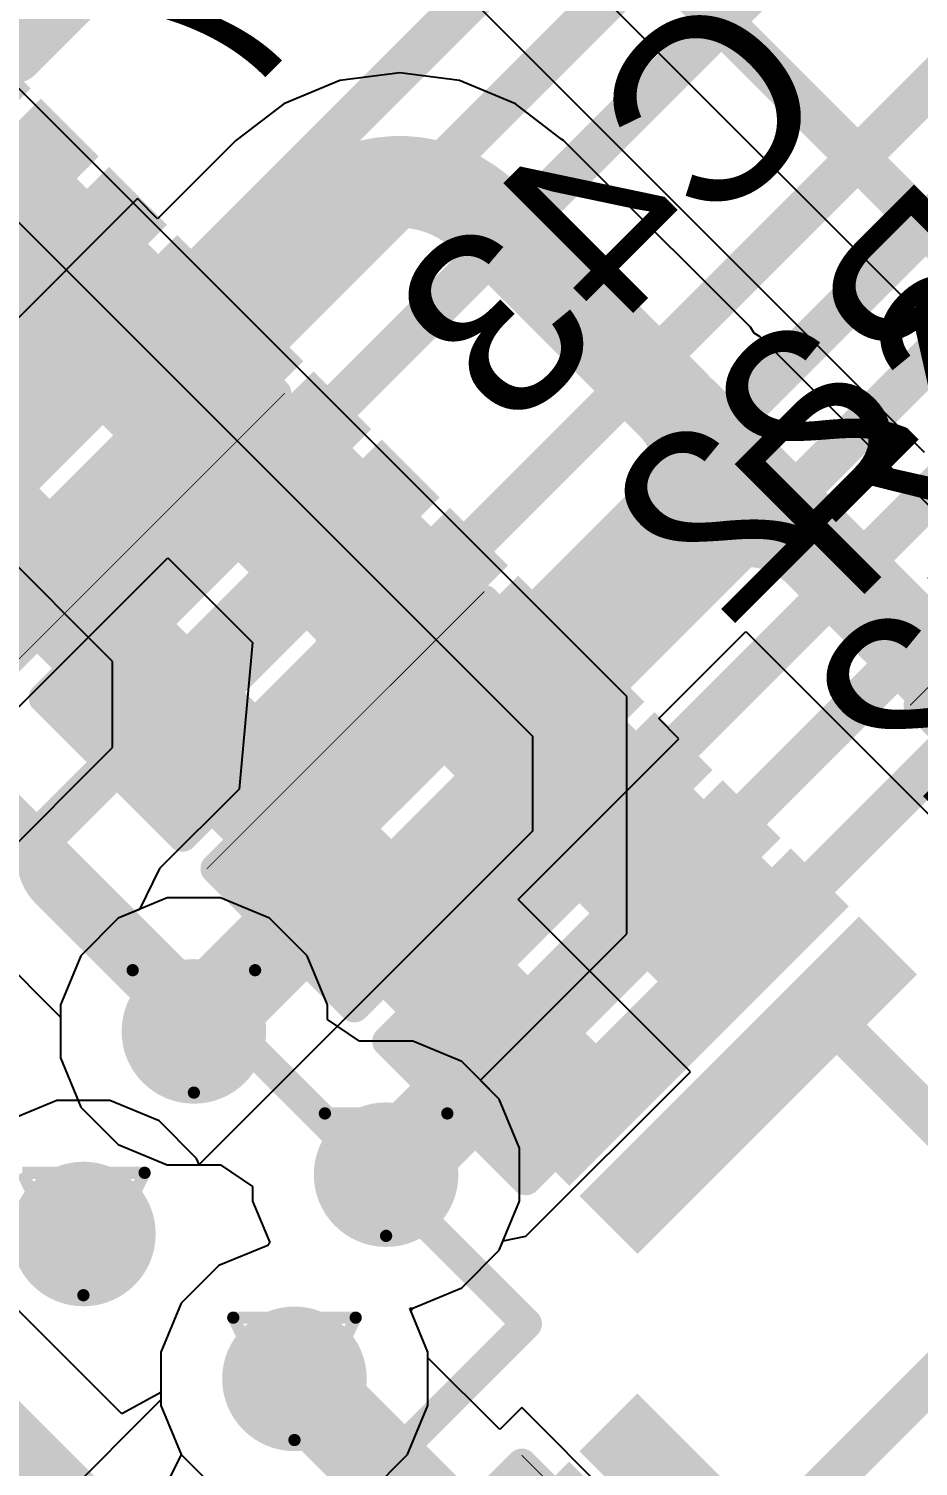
# Model space of a CAD drawing. Header units: inches. Extents: x 0 to 211, y 0 to 201.
# Drawn here: x 2.4328 to 2.5781, y 2.3402 to 2.5751 of the extents above; entities that cross this region are included whole.
import ezdxf

# ---------------------------------------------------------------- set-up
doc = ezdxf.new("R2010")
doc.units = ezdxf.units.IN
doc.header["$MEASUREMENT"] = 0
for name, color, linetype in [('Bottom Layer', 5, 'Continuous'), ('Bottom Overlay', 54, 'Continuous'), ('Bottom Paste', 16, 'Continuous'), ('Bottom Solder', 6, 'Continuous'), ('Drill Drawing', 1, 'Continuous'), ('Layer 1', 16, 'Continuous'), ('Layer 2', 76, 'Continuous'), ('Top Layer', 1, 'Continuous'), ('Top Overlay', 2, 'Continuous'), ('Top Paste', 8, 'Continuous'), ('Top Solder', 216, 'Continuous'), ('Via Holes', 16, 'Continuous')]:
    doc.layers.add(name, color=color, linetype=linetype)
doc.styles.add('Arial', font='', dxfattribs={"height": 0.2})
doc.styles.get('Arial').set_extended_font_data('Arial')

# ---------------------------------------------------------------- blocks, each defined once
blk = doc.blocks.new('LQFP_128_EP_14_14__64')
at = {"layer": 'Top Layer'}
for points in [[(0.05904, 0.26967), (0.05116, 0.26967), (0.05116, 0.32873), (0.05904, 0.32873)], [(0.07481, 0.26967), (0.06693, 0.26967), (0.06693, 0.32873), (0.07481, 0.32873)], [(0.09054, 0.26967), (0.08266, 0.26967), (0.08266, 0.32873), (0.09054, 0.32873)], [(0.1063, 0.26967), (0.09842, 0.26967), (0.09842, 0.32873), (0.1063, 0.32873)], [(0.12204, 0.26967), (0.11416, 0.26967), (0.11416, 0.32873), (0.12204, 0.32873)], [(0.1378, 0.26967), (0.12992, 0.26967), (0.12992, 0.32873), (0.1378, 0.32873)], [(0.15354, 0.26967), (0.14566, 0.26967), (0.14566, 0.32873), (0.15354, 0.32873)], [(0.16929, 0.26967), (0.16141, 0.26967), (0.16141, 0.32873), (0.16929, 0.32873)], [(0.18504, 0.26967), (0.17716, 0.26967), (0.17716, 0.32873), (0.18504, 0.32873)], [(0.20079, 0.26967), (0.19291, 0.26967), (0.19291, 0.32873), (0.20079, 0.32873)], [(0.21654, 0.26967), (0.20866, 0.26967), (0.20866, 0.32873), (0.21654, 0.32873)], [(0.23229, 0.26967), (0.22441, 0.26967), (0.22441, 0.32873), (0.23229, 0.32873)], [(0.24804, 0.26967), (0.24016, 0.26967), (0.24016, 0.32873), (0.24804, 0.32873)], [(0.26967, 0.24016), (0.26967, 0.24804), (0.32873, 0.24804), (0.32873, 0.24016)]]:
    blk.add_hatch(color=1, dxfattribs=at).paths.add_polyline_path(points)
at = {"layer": 'Top Paste'}
for points in [[(0.05904, 0.26967), (0.05116, 0.26967), (0.05116, 0.32873), (0.05904, 0.32873)], [(0.07481, 0.26967), (0.06693, 0.26967), (0.06693, 0.32873), (0.07481, 0.32873)], [(0.09054, 0.26967), (0.08266, 0.26967), (0.08266, 0.32873), (0.09054, 0.32873)], [(0.1063, 0.26967), (0.09842, 0.26967), (0.09842, 0.32873), (0.1063, 0.32873)], [(0.12204, 0.26967), (0.11416, 0.26967), (0.11416, 0.32873), (0.12204, 0.32873)], [(0.1378, 0.26967), (0.12992, 0.26967), (0.12992, 0.32873), (0.1378, 0.32873)], [(0.15354, 0.26967), (0.14566, 0.26967), (0.14566, 0.32873), (0.15354, 0.32873)], [(0.16929, 0.26967), (0.16141, 0.26967), (0.16141, 0.32873), (0.16929, 0.32873)], [(0.18504, 0.26967), (0.17716, 0.26967), (0.17716, 0.32873), (0.18504, 0.32873)], [(0.20079, 0.26967), (0.19291, 0.26967), (0.19291, 0.32873), (0.20079, 0.32873)], [(0.21654, 0.26967), (0.20866, 0.26967), (0.20866, 0.32873), (0.21654, 0.32873)], [(0.23229, 0.26967), (0.22441, 0.26967), (0.22441, 0.32873), (0.23229, 0.32873)], [(0.24804, 0.26967), (0.24016, 0.26967), (0.24016, 0.32873), (0.24804, 0.32873)], [(0.26967, 0.24016), (0.26967, 0.24804), (0.32873, 0.24804), (0.32873, 0.24016)]]:
    blk.add_hatch(color=8, dxfattribs=at).paths.add_polyline_path(points)
at = {"layer": 'Top Solder'}
for points in [[(0.04606, 0.26692), (0.03268, 0.26692), (0.03268, 0.33148), (0.04606, 0.33148)], [(0.06179, 0.26692), (0.04841, 0.26692), (0.04841, 0.33148), (0.06179, 0.33148)], [(0.07756, 0.26692), (0.06418, 0.26692), (0.06418, 0.33148), (0.07756, 0.33148)], [(0.09329, 0.26692), (0.07991, 0.26692), (0.07991, 0.33148), (0.09329, 0.33148)], [(0.10905, 0.26692), (0.09567, 0.26692), (0.09567, 0.33148), (0.10905, 0.33148)], [(0.12479, 0.26692), (0.11141, 0.26692), (0.11141, 0.33148), (0.12479, 0.33148)], [(0.14055, 0.26692), (0.12717, 0.26692), (0.12717, 0.33148), (0.14055, 0.33148)], [(0.15629, 0.26692), (0.14291, 0.26692), (0.14291, 0.33148), (0.15629, 0.33148)], [(0.17204, 0.26692), (0.15866, 0.26692), (0.15866, 0.33148), (0.17204, 0.33148)], [(0.18779, 0.26692), (0.17441, 0.26692), (0.17441, 0.33148), (0.18779, 0.33148)], [(0.20354, 0.26692), (0.19016, 0.26692), (0.19016, 0.33148), (0.20354, 0.33148)], [(0.21929, 0.26692), (0.20591, 0.26692), (0.20591, 0.33148), (0.21929, 0.33148)], [(0.23504, 0.26692), (0.22166, 0.26692), (0.22166, 0.33148), (0.23504, 0.33148)], [(0.25079, 0.26692), (0.23741, 0.26692), (0.23741, 0.33148), (0.25079, 0.33148)], [(0.26692, 0.23741), (0.26692, 0.25079), (0.33148, 0.25079), (0.33148, 0.23741)], [(0.26692, 0.22166), (0.26692, 0.23504), (0.33148, 0.23504), (0.33148, 0.22166)]]:
    blk.add_hatch(color=216, dxfattribs=at).paths.add_polyline_path(points)
at = {"layer": 'Top Overlay'}
for points in [[(-0.24606, 0.24606, 0.005, 0.005, 0), (0.24606, 0.24606, 0.005, 0.005, 0)], [(0.24606, -0.24606, 0.005, 0.005, 0), (0.24606, 0.24606, 0.005, 0.005, 0)]]:
    blk.add_lwpolyline(points, format="xyseb", dxfattribs=at)
blk.add_lwpolyline([(0.24481, 0.24606, 0.0025, 0.0025, 1), (0.24731, 0.24606, 0.0025, 0.0025, 1)], format="xyseb", close=True, dxfattribs=at)
blk.add_lwpolyline([(0.24481, 0.24606, 0.0025, 0.0025, 1), (0.24731, 0.24606, 0.0025, 0.0025, 1)], format="xyseb", close=True, dxfattribs=at)
blk = doc.blocks.new('R___0402_171')
at = {"layer": 'Top Layer'}
for points in [[(-0.0275, -0.0125), (-0.0275, 0.0125), (-0.0095, 0.0125), (-0.0095, -0.0125)], [(0.0095, -0.0125), (0.0095, 0.0125), (0.0275, 0.0125), (0.0275, -0.0125)]]:
    blk.add_hatch(color=1, dxfattribs=at).paths.add_polyline_path(points)
at = {"layer": 'Top Paste'}
for points in [[(-0.0275, -0.0125), (-0.0275, 0.0125), (-0.0095, 0.0125), (-0.0095, -0.0125)], [(0.0095, -0.0125), (0.0095, 0.0125), (0.0275, 0.0125), (0.0275, -0.0125)]]:
    blk.add_hatch(color=8, dxfattribs=at).paths.add_polyline_path(points)
at = {"layer": 'Top Solder'}
for points in [[(-0.02967, -0.01467), (-0.02967, 0.01467), (-0.00733, 0.01467), (-0.00733, -0.01467)], [(0.00733, -0.01467), (0.00733, 0.01467), (0.02967, 0.01467), (0.02967, -0.01467)]]:
    blk.add_hatch(color=216, dxfattribs=at).paths.add_polyline_path(points)
at = {"layer": 'Top Overlay'}
for points in [[(-0.031, -0.016, 0.005, 0.005, 0), (-0.031, 0.016, 0.005, 0.005, 0)], [(0.031, 0.016, 0.005, 0.005, 0), (-0.031, 0.016, 0.005, 0.005, 0)], [(0.031, -0.016, 0.005, 0.005, 0), (0.031, 0.016, 0.005, 0.005, 0)], [(0.031, -0.016, 0.005, 0.005, 0), (-0.031, -0.016, 0.005, 0.005, 0)], [(0.032, -0.017, 0.000127, 0.000127, 0), (-0.032, -0.017, 0.000127, 0.000127, 0)]]:
    blk.add_lwpolyline(points, format="xyseb", dxfattribs=at)
for points in [[(-0.03225, 0.016, 0.0025, 0.0025, 1), (-0.02975, 0.016, 0.0025, 0.0025, 1)], [(-0.03225, 0.016, 0.0025, 0.0025, 1), (-0.02975, 0.016, 0.0025, 0.0025, 1)], [(0.02975, 0.016, 0.0025, 0.0025, 1), (0.03225, 0.016, 0.0025, 0.0025, 1)], [(0.02975, 0.016, 0.0025, 0.0025, 1), (0.03225, 0.016, 0.0025, 0.0025, 1)], [(-0.03225, -0.016, 0.0025, 0.0025, 1), (-0.02975, -0.016, 0.0025, 0.0025, 1)], [(-0.03225, -0.016, 0.0025, 0.0025, 1), (-0.02975, -0.016, 0.0025, 0.0025, 1)], [(0.02975, -0.016, 0.0025, 0.0025, 1), (0.03225, -0.016, 0.0025, 0.0025, 1)], [(0.02975, -0.016, 0.0025, 0.0025, 1), (0.03225, -0.016, 0.0025, 0.0025, 1)], [(-0.03203, -0.017, 0.0000635, 0.0000635, 1), (-0.03197, -0.017, 0.0000635, 0.0000635, 1)], [(0.03197, -0.017, 0.0000635, 0.0000635, 1), (0.03203, -0.017, 0.0000635, 0.0000635, 1)]]:
    blk.add_lwpolyline(points, format="xyseb", close=True, dxfattribs=at)
blk = doc.blocks.new('R___0402_B_176')
at = {"layer": 'Bottom Layer'}
for points in [[(-0.0095, 0.0125), (-0.0095, -0.0125), (-0.0275, -0.0125), (-0.0275, 0.0125)], [(0.0275, 0.0125), (0.0275, -0.0125), (0.0095, -0.0125), (0.0095, 0.0125)]]:
    blk.add_hatch(color=5, dxfattribs=at).paths.add_polyline_path(points)
at = {"layer": 'Bottom Paste'}
for points in [[(-0.0095, 0.0125), (-0.0095, -0.0125), (-0.0275, -0.0125), (-0.0275, 0.0125)], [(0.0275, 0.0125), (0.0275, -0.0125), (0.0095, -0.0125), (0.0095, 0.0125)]]:
    blk.add_hatch(color=16, dxfattribs=at).paths.add_polyline_path(points)
at = {"layer": 'Bottom Solder'}
for points in [[(-0.00733, 0.01467), (-0.00733, -0.01467), (-0.02967, -0.01467), (-0.02967, 0.01467)], [(0.02967, 0.01467), (0.02967, -0.01467), (0.00733, -0.01467), (0.00733, 0.01467)]]:
    blk.add_hatch(color=6, dxfattribs=at).paths.add_polyline_path(points)
at = {"layer": 'Bottom Overlay'}
for points in [[(0.031, 0.016, 0.005, 0.005, 0), (-0.031, 0.016, 0.005, 0.005, 0)], [(-0.031, -0.016, 0.005, 0.005, 0), (-0.031, 0.016, 0.005, 0.005, 0)], [(0.032, 0.017, 0.000127, 0.000127, 0), (-0.032, 0.017, 0.000127, 0.000127, 0)], [(0.031, -0.016, 0.005, 0.005, 0), (0.031, 0.016, 0.005, 0.005, 0)], [(0.031, -0.016, 0.005, 0.005, 0), (-0.031, -0.016, 0.005, 0.005, 0)]]:
    blk.add_lwpolyline(points, format="xyseb", dxfattribs=at)
for points in [[(-0.03225, 0.016, 0.0025, 0.0025, 1), (-0.02975, 0.016, 0.0025, 0.0025, 1)], [(-0.03225, 0.016, 0.0025, 0.0025, 1), (-0.02975, 0.016, 0.0025, 0.0025, 1)], [(-0.03203, 0.017, 0.0000635, 0.0000635, 1), (-0.03197, 0.017, 0.0000635, 0.0000635, 1)], [(0.02975, 0.016, 0.0025, 0.0025, 1), (0.03225, 0.016, 0.0025, 0.0025, 1)], [(0.02975, 0.016, 0.0025, 0.0025, 1), (0.03225, 0.016, 0.0025, 0.0025, 1)], [(0.03197, 0.017, 0.0000635, 0.0000635, 1), (0.03203, 0.017, 0.0000635, 0.0000635, 1)], [(-0.03225, -0.016, 0.0025, 0.0025, 1), (-0.02975, -0.016, 0.0025, 0.0025, 1)], [(-0.03225, -0.016, 0.0025, 0.0025, 1), (-0.02975, -0.016, 0.0025, 0.0025, 1)], [(0.02975, -0.016, 0.0025, 0.0025, 1), (0.03225, -0.016, 0.0025, 0.0025, 1)], [(0.02975, -0.016, 0.0025, 0.0025, 1), (0.03225, -0.016, 0.0025, 0.0025, 1)]]:
    blk.add_lwpolyline(points, format="xyseb", close=True, dxfattribs=at)
blk = doc.blocks.new('R___0402_B_177')
at = {"layer": 'Bottom Layer'}
for points in [[(-0.0095, 0.0125), (-0.0095, -0.0125), (-0.0275, -0.0125), (-0.0275, 0.0125)], [(0.0275, 0.0125), (0.0275, -0.0125), (0.0095, -0.0125), (0.0095, 0.0125)]]:
    blk.add_hatch(color=5, dxfattribs=at).paths.add_polyline_path(points)
at = {"layer": 'Bottom Paste'}
for points in [[(-0.0095, 0.0125), (-0.0095, -0.0125), (-0.0275, -0.0125), (-0.0275, 0.0125)], [(0.0275, 0.0125), (0.0275, -0.0125), (0.0095, -0.0125), (0.0095, 0.0125)]]:
    blk.add_hatch(color=16, dxfattribs=at).paths.add_polyline_path(points)
at = {"layer": 'Bottom Solder'}
for points in [[(-0.00733, 0.01467), (-0.00733, -0.01467), (-0.02967, -0.01467), (-0.02967, 0.01467)], [(0.02967, 0.01467), (0.02967, -0.01467), (0.00733, -0.01467), (0.00733, 0.01467)]]:
    blk.add_hatch(color=6, dxfattribs=at).paths.add_polyline_path(points)
at = {"layer": 'Bottom Overlay'}
for points in [[(-0.031, 0.016, 0.005, 0.005, 0), (0.031, 0.016, 0.005, 0.005, 0)], [(-0.031, 0.016, 0.005, 0.005, 0), (-0.031, -0.016, 0.005, 0.005, 0)], [(-0.032, 0.017, 0.000127, 0.000127, 0), (0.032, 0.017, 0.000127, 0.000127, 0)], [(0.031, 0.016, 0.005, 0.005, 0), (0.031, -0.016, 0.005, 0.005, 0)], [(-0.031, -0.016, 0.005, 0.005, 0), (0.031, -0.016, 0.005, 0.005, 0)]]:
    blk.add_lwpolyline(points, format="xyseb", dxfattribs=at)
for points in [[(-0.03225, 0.016, 0.0025, 0.0025, 1), (-0.02975, 0.016, 0.0025, 0.0025, 1)], [(-0.03225, 0.016, 0.0025, 0.0025, 1), (-0.02975, 0.016, 0.0025, 0.0025, 1)], [(-0.03203, 0.017, 0.0000635, 0.0000635, 1), (-0.03197, 0.017, 0.0000635, 0.0000635, 1)], [(0.02975, 0.016, 0.0025, 0.0025, 1), (0.03225, 0.016, 0.0025, 0.0025, 1)], [(0.02975, 0.016, 0.0025, 0.0025, 1), (0.03225, 0.016, 0.0025, 0.0025, 1)], [(0.03197, 0.017, 0.0000635, 0.0000635, 1), (0.03203, 0.017, 0.0000635, 0.0000635, 1)], [(-0.03225, -0.016, 0.0025, 0.0025, 1), (-0.02975, -0.016, 0.0025, 0.0025, 1)], [(-0.03225, -0.016, 0.0025, 0.0025, 1), (-0.02975, -0.016, 0.0025, 0.0025, 1)], [(0.02975, -0.016, 0.0025, 0.0025, 1), (0.03225, -0.016, 0.0025, 0.0025, 1)], [(0.02975, -0.016, 0.0025, 0.0025, 1), (0.03225, -0.016, 0.0025, 0.0025, 1)]]:
    blk.add_lwpolyline(points, format="xyseb", close=True, dxfattribs=at)
blk = doc.blocks.new('R___0402_B_190')
at = {"layer": 'Bottom Layer'}
for points in [[(-0.0095, 0.0125), (-0.0095, -0.0125), (-0.0275, -0.0125), (-0.0275, 0.0125)], [(0.0275, 0.0125), (0.0275, -0.0125), (0.0095, -0.0125), (0.0095, 0.0125)]]:
    blk.add_hatch(color=5, dxfattribs=at).paths.add_polyline_path(points)
at = {"layer": 'Bottom Paste'}
for points in [[(-0.0095, 0.0125), (-0.0095, -0.0125), (-0.0275, -0.0125), (-0.0275, 0.0125)], [(0.0275, 0.0125), (0.0275, -0.0125), (0.0095, -0.0125), (0.0095, 0.0125)]]:
    blk.add_hatch(color=16, dxfattribs=at).paths.add_polyline_path(points)
at = {"layer": 'Bottom Solder'}
for points in [[(-0.00733, 0.01467), (-0.00733, -0.01467), (-0.02967, -0.01467), (-0.02967, 0.01467)], [(0.02967, 0.01467), (0.02967, -0.01467), (0.00733, -0.01467), (0.00733, 0.01467)]]:
    blk.add_hatch(color=6, dxfattribs=at).paths.add_polyline_path(points)
at = {"layer": 'Bottom Overlay'}
for points in [[(-0.031, 0.016, 0.005, 0.005, 0), (0.031, 0.016, 0.005, 0.005, 0)], [(-0.031, -0.016, 0.005, 0.005, 0), (-0.031, 0.016, 0.005, 0.005, 0)], [(-0.032, 0.017, 0.000127, 0.000127, 0), (0.032, 0.017, 0.000127, 0.000127, 0)], [(0.031, -0.016, 0.005, 0.005, 0), (0.031, 0.016, 0.005, 0.005, 0)], [(-0.031, -0.016, 0.005, 0.005, 0), (0.031, -0.016, 0.005, 0.005, 0)]]:
    blk.add_lwpolyline(points, format="xyseb", dxfattribs=at)
for points in [[(-0.03225, 0.016, 0.0025, 0.0025, 1), (-0.02975, 0.016, 0.0025, 0.0025, 1)], [(-0.03225, 0.016, 0.0025, 0.0025, 1), (-0.02975, 0.016, 0.0025, 0.0025, 1)], [(-0.03203, 0.017, 0.0000635, 0.0000635, 1), (-0.03197, 0.017, 0.0000635, 0.0000635, 1)], [(0.02975, 0.016, 0.0025, 0.0025, 1), (0.03225, 0.016, 0.0025, 0.0025, 1)], [(0.02975, 0.016, 0.0025, 0.0025, 1), (0.03225, 0.016, 0.0025, 0.0025, 1)], [(0.03197, 0.017, 0.0000635, 0.0000635, 1), (0.03203, 0.017, 0.0000635, 0.0000635, 1)], [(-0.03225, -0.016, 0.0025, 0.0025, 1), (-0.02975, -0.016, 0.0025, 0.0025, 1)], [(-0.03225, -0.016, 0.0025, 0.0025, 1), (-0.02975, -0.016, 0.0025, 0.0025, 1)], [(0.02975, -0.016, 0.0025, 0.0025, 1), (0.03225, -0.016, 0.0025, 0.0025, 1)], [(0.02975, -0.016, 0.0025, 0.0025, 1), (0.03225, -0.016, 0.0025, 0.0025, 1)]]:
    blk.add_lwpolyline(points, format="xyseb", close=True, dxfattribs=at)
blk = doc.blocks.new('C___0402_B_345')
at = {"layer": 'Bottom Layer'}
for points in [[(-0.0095, 0.0125), (-0.0095, -0.0125), (-0.0275, -0.0125), (-0.0275, 0.0125)], [(0.0275, 0.0125), (0.0275, -0.0125), (0.0095, -0.0125), (0.0095, 0.0125)]]:
    blk.add_hatch(color=5, dxfattribs=at).paths.add_polyline_path(points)
at = {"layer": 'Bottom Paste'}
for points in [[(-0.0095, 0.0125), (-0.0095, -0.0125), (-0.0275, -0.0125), (-0.0275, 0.0125)], [(0.0275, 0.0125), (0.0275, -0.0125), (0.0095, -0.0125), (0.0095, 0.0125)]]:
    blk.add_hatch(color=16, dxfattribs=at).paths.add_polyline_path(points)
at = {"layer": 'Bottom Solder'}
for points in [[(-0.00714, 0.01486), (-0.00714, -0.01486), (-0.02986, -0.01486), (-0.02986, 0.01486)], [(0.02986, 0.01486), (0.02986, -0.01486), (0.00714, -0.01486), (0.00714, 0.01486)]]:
    blk.add_hatch(color=6, dxfattribs=at).paths.add_polyline_path(points)
at = {"layer": 'Bottom Overlay'}
for points in [[(-0.031, 0.016, 0.005, 0.005, 0), (-0.011, 0.016, 0.005, 0.005, 0)], [(-0.031, 0.016, 0.005, 0.005, 0), (-0.031, -0.016, 0.005, 0.005, 0)], [(0.011, 0.016, 0.005, 0.005, 0), (0.031, 0.016, 0.005, 0.005, 0)], [(0.031, 0.016, 0.005, 0.005, 0), (0.031, -0.016, 0.005, 0.005, 0)], [(-0.031, -0.016, 0.005, 0.005, 0), (-0.011, -0.016, 0.005, 0.005, 0)], [(0.011, -0.016, 0.005, 0.005, 0), (0.031, -0.016, 0.005, 0.005, 0)]]:
    blk.add_lwpolyline(points, format="xyseb", dxfattribs=at)
for points in [[(-0.03225, 0.016, 0.0025, 0.0025, 1), (-0.02975, 0.016, 0.0025, 0.0025, 1)], [(-0.03225, 0.016, 0.0025, 0.0025, 1), (-0.02975, 0.016, 0.0025, 0.0025, 1)], [(-0.01225, 0.016, 0.0025, 0.0025, 1), (-0.00975, 0.016, 0.0025, 0.0025, 1)], [(0.00975, 0.016, 0.0025, 0.0025, 1), (0.01225, 0.016, 0.0025, 0.0025, 1)], [(0.02975, 0.016, 0.0025, 0.0025, 1), (0.03225, 0.016, 0.0025, 0.0025, 1)], [(0.02975, 0.016, 0.0025, 0.0025, 1), (0.03225, 0.016, 0.0025, 0.0025, 1)], [(-0.03225, -0.016, 0.0025, 0.0025, 1), (-0.02975, -0.016, 0.0025, 0.0025, 1)], [(-0.03225, -0.016, 0.0025, 0.0025, 1), (-0.02975, -0.016, 0.0025, 0.0025, 1)], [(-0.01225, -0.016, 0.0025, 0.0025, 1), (-0.00975, -0.016, 0.0025, 0.0025, 1)], [(0.00975, -0.016, 0.0025, 0.0025, 1), (0.01225, -0.016, 0.0025, 0.0025, 1)], [(0.02975, -0.016, 0.0025, 0.0025, 1), (0.03225, -0.016, 0.0025, 0.0025, 1)], [(0.02975, -0.016, 0.0025, 0.0025, 1), (0.03225, -0.016, 0.0025, 0.0025, 1)]]:
    blk.add_lwpolyline(points, format="xyseb", close=True, dxfattribs=at)
blk = doc.blocks.new('C___0402_B_356')
at = {"layer": 'Bottom Layer'}
for points in [[(-0.0095, 0.0125), (-0.0095, -0.0125), (-0.0275, -0.0125), (-0.0275, 0.0125)], [(0.0275, 0.0125), (0.0275, -0.0125), (0.0095, -0.0125), (0.0095, 0.0125)]]:
    blk.add_hatch(color=5, dxfattribs=at).paths.add_polyline_path(points)
at = {"layer": 'Bottom Paste'}
for points in [[(-0.0095, 0.0125), (-0.0095, -0.0125), (-0.0275, -0.0125), (-0.0275, 0.0125)], [(0.0275, 0.0125), (0.0275, -0.0125), (0.0095, -0.0125), (0.0095, 0.0125)]]:
    blk.add_hatch(color=16, dxfattribs=at).paths.add_polyline_path(points)
at = {"layer": 'Bottom Solder'}
for points in [[(-0.00714, 0.01486), (-0.00714, -0.01486), (-0.02986, -0.01486), (-0.02986, 0.01486)], [(0.02986, 0.01486), (0.02986, -0.01486), (0.00714, -0.01486), (0.00714, 0.01486)]]:
    blk.add_hatch(color=6, dxfattribs=at).paths.add_polyline_path(points)
at = {"layer": 'Bottom Overlay'}
for points in [[(-0.011, 0.016, 0.005, 0.005, 0), (-0.031, 0.016, 0.005, 0.005, 0)], [(-0.031, -0.016, 0.005, 0.005, 0), (-0.031, 0.016, 0.005, 0.005, 0)], [(0.031, 0.016, 0.005, 0.005, 0), (0.011, 0.016, 0.005, 0.005, 0)], [(0.031, -0.016, 0.005, 0.005, 0), (0.031, 0.016, 0.005, 0.005, 0)], [(-0.011, -0.016, 0.005, 0.005, 0), (-0.031, -0.016, 0.005, 0.005, 0)], [(0.031, -0.016, 0.005, 0.005, 0), (0.011, -0.016, 0.005, 0.005, 0)]]:
    blk.add_lwpolyline(points, format="xyseb", dxfattribs=at)
for points in [[(-0.03225, 0.016, 0.0025, 0.0025, 1), (-0.02975, 0.016, 0.0025, 0.0025, 1)], [(-0.03225, 0.016, 0.0025, 0.0025, 1), (-0.02975, 0.016, 0.0025, 0.0025, 1)], [(-0.01225, 0.016, 0.0025, 0.0025, 1), (-0.00975, 0.016, 0.0025, 0.0025, 1)], [(0.00975, 0.016, 0.0025, 0.0025, 1), (0.01225, 0.016, 0.0025, 0.0025, 1)], [(0.02975, 0.016, 0.0025, 0.0025, 1), (0.03225, 0.016, 0.0025, 0.0025, 1)], [(0.02975, 0.016, 0.0025, 0.0025, 1), (0.03225, 0.016, 0.0025, 0.0025, 1)], [(-0.03225, -0.016, 0.0025, 0.0025, 1), (-0.02975, -0.016, 0.0025, 0.0025, 1)], [(-0.03225, -0.016, 0.0025, 0.0025, 1), (-0.02975, -0.016, 0.0025, 0.0025, 1)], [(-0.01225, -0.016, 0.0025, 0.0025, 1), (-0.00975, -0.016, 0.0025, 0.0025, 1)], [(0.00975, -0.016, 0.0025, 0.0025, 1), (0.01225, -0.016, 0.0025, 0.0025, 1)], [(0.02975, -0.016, 0.0025, 0.0025, 1), (0.03225, -0.016, 0.0025, 0.0025, 1)], [(0.02975, -0.016, 0.0025, 0.0025, 1), (0.03225, -0.016, 0.0025, 0.0025, 1)]]:
    blk.add_lwpolyline(points, format="xyseb", close=True, dxfattribs=at)
blk = doc.blocks.new('C___0402_B_361')
at = {"layer": 'Bottom Layer'}
for points in [[(-0.0095, 0.0125), (-0.0095, -0.0125), (-0.0275, -0.0125), (-0.0275, 0.0125)], [(0.0275, 0.0125), (0.0275, -0.0125), (0.0095, -0.0125), (0.0095, 0.0125)]]:
    blk.add_hatch(color=5, dxfattribs=at).paths.add_polyline_path(points)
at = {"layer": 'Bottom Paste'}
for points in [[(-0.0095, 0.0125), (-0.0095, -0.0125), (-0.0275, -0.0125), (-0.0275, 0.0125)], [(0.0275, 0.0125), (0.0275, -0.0125), (0.0095, -0.0125), (0.0095, 0.0125)]]:
    blk.add_hatch(color=16, dxfattribs=at).paths.add_polyline_path(points)
at = {"layer": 'Bottom Solder'}
for points in [[(-0.00714, 0.01486), (-0.00714, -0.01486), (-0.02986, -0.01486), (-0.02986, 0.01486)], [(0.02986, 0.01486), (0.02986, -0.01486), (0.00714, -0.01486), (0.00714, 0.01486)]]:
    blk.add_hatch(color=6, dxfattribs=at).paths.add_polyline_path(points)
at = {"layer": 'Bottom Overlay'}
for points in [[(-0.011, 0.016, 0.005, 0.005, 0), (-0.031, 0.016, 0.005, 0.005, 0)], [(-0.031, -0.016, 0.005, 0.005, 0), (-0.031, 0.016, 0.005, 0.005, 0)], [(0.031, 0.016, 0.005, 0.005, 0), (0.011, 0.016, 0.005, 0.005, 0)], [(0.031, -0.016, 0.005, 0.005, 0), (0.031, 0.016, 0.005, 0.005, 0)], [(-0.011, -0.016, 0.005, 0.005, 0), (-0.031, -0.016, 0.005, 0.005, 0)], [(0.031, -0.016, 0.005, 0.005, 0), (0.011, -0.016, 0.005, 0.005, 0)]]:
    blk.add_lwpolyline(points, format="xyseb", dxfattribs=at)
for points in [[(-0.03225, 0.016, 0.0025, 0.0025, 1), (-0.02975, 0.016, 0.0025, 0.0025, 1)], [(-0.03225, 0.016, 0.0025, 0.0025, 1), (-0.02975, 0.016, 0.0025, 0.0025, 1)], [(-0.01225, 0.016, 0.0025, 0.0025, 1), (-0.00975, 0.016, 0.0025, 0.0025, 1)], [(0.00975, 0.016, 0.0025, 0.0025, 1), (0.01225, 0.016, 0.0025, 0.0025, 1)], [(0.02975, 0.016, 0.0025, 0.0025, 1), (0.03225, 0.016, 0.0025, 0.0025, 1)], [(0.02975, 0.016, 0.0025, 0.0025, 1), (0.03225, 0.016, 0.0025, 0.0025, 1)], [(-0.03225, -0.016, 0.0025, 0.0025, 1), (-0.02975, -0.016, 0.0025, 0.0025, 1)], [(-0.03225, -0.016, 0.0025, 0.0025, 1), (-0.02975, -0.016, 0.0025, 0.0025, 1)], [(-0.01225, -0.016, 0.0025, 0.0025, 1), (-0.00975, -0.016, 0.0025, 0.0025, 1)], [(0.00975, -0.016, 0.0025, 0.0025, 1), (0.01225, -0.016, 0.0025, 0.0025, 1)], [(0.02975, -0.016, 0.0025, 0.0025, 1), (0.03225, -0.016, 0.0025, 0.0025, 1)], [(0.02975, -0.016, 0.0025, 0.0025, 1), (0.03225, -0.016, 0.0025, 0.0025, 1)]]:
    blk.add_lwpolyline(points, format="xyseb", close=True, dxfattribs=at)

msp = doc.modelspace()

# ---------------------------------------------------------------- hatches: boundary and pattern name
at = {"layer": 'Bottom Layer'}
h = msp.add_hatch(color=5, dxfattribs=at)
edge = h.paths.add_edge_path()
edge.add_arc((2.45976, 2.41129), 0.01181, 0, 360)
h = msp.add_hatch(color=5, dxfattribs=at)
edge = h.paths.add_edge_path()
edge.add_arc((2.49116, 2.38789), 0.01181, 0, 360)
h = msp.add_hatch(color=5, dxfattribs=at)
edge = h.paths.add_edge_path()
edge.add_arc((2.44171, 2.37819), 0.01181, 0, 360)
h = msp.add_hatch(color=5, dxfattribs=at)
edge = h.paths.add_edge_path()
edge.add_arc((2.47619, 2.35453), 0.01181, 0, 360)
at = {"layer": 'Layer 1'}
h = msp.add_hatch(color=16, dxfattribs=at)
edge = h.paths.add_edge_path()
edge.add_arc((2.45976, 2.41129), 0.01181, 0, 360)
h = msp.add_hatch(color=16, dxfattribs=at)
edge = h.paths.add_edge_path()
edge.add_arc((2.49116, 2.38789), 0.01181, 0, 360)
h = msp.add_hatch(color=16, dxfattribs=at)
edge = h.paths.add_edge_path()
edge.add_arc((2.44171, 2.37819), 0.01181, 0, 360)
h = msp.add_hatch(color=16, dxfattribs=at)
edge = h.paths.add_edge_path()
edge.add_arc((2.47619, 2.35453), 0.01181, 0, 360)
at = {"layer": 'Layer 2'}
h = msp.add_hatch(color=76, dxfattribs=at)
edge = h.paths.add_edge_path()
edge.add_arc((2.45976, 2.41129), 0.01181, 0, 360)
h = msp.add_hatch(color=76, dxfattribs=at)
edge = h.paths.add_edge_path()
edge.add_arc((2.49116, 2.38789), 0.01181, 0, 360)
h = msp.add_hatch(color=76, dxfattribs=at)
edge = h.paths.add_edge_path()
edge.add_arc((2.44171, 2.37819), 0.01181, 0, 360)
h = msp.add_hatch(color=76, dxfattribs=at)
edge = h.paths.add_edge_path()
edge.add_arc((2.47619, 2.35453), 0.01181, 0, 360)
at = {"layer": 'Top Layer'}
msp.add_hatch(color=1, dxfattribs=at).paths.add_polyline_path([(2.40833, 2.54448), (2.4487, 2.58485), (2.44314, 2.59041), (2.40277, 2.55004)])
h = msp.add_hatch(color=1, dxfattribs=at)
edge = h.paths.add_edge_path()
edge.add_arc((2.45976, 2.41129), 0.01181, 0, 360)
h = msp.add_hatch(color=1, dxfattribs=at)
edge = h.paths.add_edge_path()
edge.add_arc((2.49116, 2.38789), 0.01181, 0, 360)
h = msp.add_hatch(color=1, dxfattribs=at)
edge = h.paths.add_edge_path()
edge.add_arc((2.44171, 2.37819), 0.01181, 0, 360)
h = msp.add_hatch(color=1, dxfattribs=at)
edge = h.paths.add_edge_path()
edge.add_arc((2.47619, 2.35453), 0.01181, 0, 360)
at = {"layer": 'Via Holes'}
h = msp.add_hatch(color=7, dxfattribs=at)
edge = h.paths.add_edge_path()
edge.add_arc((2.45976, 2.41129), 0.00591, 0, 360)
h = msp.add_hatch(color=7, dxfattribs=at)
edge = h.paths.add_edge_path()
edge.add_arc((2.49116, 2.38789), 0.00591, 0, 360)
h = msp.add_hatch(color=7, dxfattribs=at)
edge = h.paths.add_edge_path()
edge.add_arc((2.44171, 2.37819), 0.00591, 0, 360)
h = msp.add_hatch(color=7, dxfattribs=at)
edge = h.paths.add_edge_path()
edge.add_arc((2.47619, 2.35453), 0.00591, 0, 360)

# ---------------------------------------------------------------- linework, layer by layer
at = {"layer": 'Bottom Layer'}
for p, q in [((2.49338, 2.56791), (2.48359, 2.56663)), ((2.50317, 2.56663), (2.49338, 2.56791)), ((2.48359, 2.56663), (2.47447, 2.56285)), ((2.51229, 2.56285), (2.50317, 2.56663)), ((2.47447, 2.56285), (2.46685, 2.557)), ((2.51989, 2.55701), (2.51229, 2.56285)), ((2.46662, 2.55685), (2.45384, 2.54407)), ((2.46685, 2.557), (2.46662, 2.55685)), ((2.52013, 2.55685), (2.51989, 2.55701)), ((2.52016, 2.55682), (2.52013, 2.55685)), ((2.52013, 2.55685), (2.52013, 2.55685)), ((2.52508, 2.5519), (2.52016, 2.55682)), ((2.55067, 2.52632), (2.52508, 2.5519)), ((2.45055, 2.54736), (2.42389, 2.5207)), ((2.45384, 2.54407), (2.45055, 2.54736)), ((2.5513, 2.52537), (2.55067, 2.52632)), ((2.55224, 2.52474), (2.5513, 2.52537)), ((2.68821, 2.38878), (2.55224, 2.52474)), ((2.42934, 2.46251), (2.4555, 2.48867)), ((2.4555, 2.48867), (2.46933, 2.47484)), ((2.5357, 2.46239), (2.54992, 2.4766)), ((2.54992, 2.4766), (2.66351, 2.36301)), ((2.46933, 2.47484), (2.46715, 2.45089)), ((2.53899, 2.45909), (2.5357, 2.46239)), ((2.51274, 2.43284), (2.53899, 2.45909)), ((2.46715, 2.45089), (2.45414, 2.43788)), ((2.44791, 2.34884), (2.35425, 2.4425)), ((2.45414, 2.43788), (2.45089, 2.43123)), ((2.45414, 2.43788), (2.45414, 2.43788)), ((2.45089, 2.43123), (2.4474, 2.42978)), ((2.54088, 2.4047), (2.51274, 2.43284)), ((2.4474, 2.42978), (2.44127, 2.42365)), ((2.44127, 2.42365), (2.43795, 2.41563)), ((2.43795, 2.41563), (2.43795, 2.40695)), ((2.43795, 2.40695), (2.44127, 2.39894)), ((2.51401, 2.37783), (2.54088, 2.4047)), ((2.44127, 2.39894), (2.4474, 2.3928)), ((2.4474, 2.3928), (2.45542, 2.38948)), ((2.45542, 2.38948), (2.4641, 2.38948)), ((2.4641, 2.38948), (2.46935, 2.38597)), ((2.46935, 2.38597), (2.46935, 2.38355)), ((2.46935, 2.38355), (2.47215, 2.3768)), ((2.47215, 2.3768), (2.47185, 2.37634)), ((2.50965, 2.37553), (2.5103, 2.37709)), ((2.5103, 2.37709), (2.51401, 2.37783)), ((2.51401, 2.37783), (2.51401, 2.37783)), ((2.47185, 2.37634), (2.46383, 2.37302)), ((2.50352, 2.3694), (2.50965, 2.37553)), ((2.46383, 2.37302), (2.45769, 2.36689)), ((2.4955, 2.36608), (2.50352, 2.3694)), ((2.45769, 2.36689), (2.45437, 2.35887)), ((2.4952, 2.36563), (2.4955, 2.36608)), ((2.498, 2.35887), (2.4952, 2.36563)), ((2.45437, 2.35887), (2.45437, 2.35228)), ((2.498, 2.35796), (2.498, 2.35887)), ((2.50972, 2.34623), (2.498, 2.35796)), ((2.45437, 2.35228), (2.44812, 2.34889)), ((2.44812, 2.34889), (2.44791, 2.34884)), ((2.51333, 2.34983), (2.50972, 2.34623)), ((2.5402, 2.32296), (2.51333, 2.34983))]:
    msp.add_line(p, q, dxfattribs=at)
for points in [[(2.07791, 2.69361, 0.015, 0.015, 0), (2.45775, 2.31377, 0.015, 0.015, 0)], [(2.47924, 2.54423, 0.015, 0.015, -0.414335), (2.50752, 2.54423, 0.015, 0.015, 0)], [(2.45303, 2.51802, 0.015, 0.015, 0), (2.47924, 2.54423, 0.015, 0.015, 0)], [(2.50752, 2.54423, 0.015, 0.015, 0), (2.50754, 2.54421, 0.015, 0.015, 0)], [(2.50754, 2.54421, 0.015, 0.015, 0), (2.53805, 2.5137, 0.015, 0.015, 0)], [(2.3978, 2.52041, 0.015, 0.015, 0), (2.42636, 2.49185, 0.015, 0.015, 0)], [(2.45302, 2.51802, 0.015, 0.015, 0), (2.45303, 2.51802, 0.015, 0.015, 0)], [(2.5377, 2.51405, 0.015, 0.015, -0.414335), (2.5377, 2.48962, 0.015, 0.015, 0)], [(2.53963, 2.51212, 0.015, 0.015, 0), (2.68555, 2.3662, 0.015, 0.015, 0)], [(2.5377, 2.48962, 0.015, 0.015, -0.414335), (2.56213, 2.48962, 0.015, 0.015, 0)], [(2.50965, 2.46157, 0.015, 0.015, 0), (2.5377, 2.48962, 0.015, 0.015, 0)], [(2.48141, 2.48946, 0.008, 0.008, 0), (2.48158, 2.48946, 0.008, 0.008, 0)], [(2.48158, 2.48946, 0.008, 0.008, 0), (2.48406, 2.4792, 0.008, 0.008, 0)], [(2.48101, 2.44566, 0.008, 0.008, 0), (2.48406, 2.4792, 0.008, 0.008, 0)], [(2.50965, 2.46157, 0.015, 0.015, 0), (2.50965, 2.46157, 0.015, 0.015, 0)], [(2.48101, 2.44566, 0.008, 0.008, 0), (2.48349, 2.43541, 0.008, 0.008, 0)], [(2.46282, 2.41474, 0.015, 0.015, 0), (2.48349, 2.43541, 0.015, 0.015, 0)], [(2.49116, 2.38789, 0.015, 0.015, 0), (2.51045, 2.40718, 0.015, 0.015, 0)], [(2.51045, 2.40718, 0.007, 0.007, 0), (2.51154, 2.40718, 0.007, 0.007, 0)], [(2.47619, 2.35453, 0.015, 0.015, 0), (2.51023, 2.32049, 0.015, 0.015, 0)]]:
    msp.add_lwpolyline(points, format="xyseb", dxfattribs=at)
for points in [[(2.47549, 2.54423, 0.0075, 0.0075, 1), (2.48299, 2.54423, 0.0075, 0.0075, 1)], [(2.47549, 2.54423, 0.0075, 0.0075, 1), (2.48299, 2.54423, 0.0075, 0.0075, 1)], [(2.50377, 2.54423, 0.0075, 0.0075, 1), (2.51127, 2.54423, 0.0075, 0.0075, 1)], [(2.50377, 2.54423, 0.0075, 0.0075, 1), (2.51127, 2.54423, 0.0075, 0.0075, 1)], [(2.50379, 2.54421, 0.0075, 0.0075, 1), (2.51129, 2.54421, 0.0075, 0.0075, 1)], [(2.50379, 2.54421, 0.0075, 0.0075, 1), (2.51129, 2.54421, 0.0075, 0.0075, 1)], [(2.44928, 2.51802, 0.0075, 0.0075, 1), (2.45677, 2.51802, 0.0075, 0.0075, 1)], [(2.44928, 2.51802, 0.0075, 0.0075, 1), (2.45678, 2.51802, 0.0075, 0.0075, 1)], [(2.44928, 2.51802, 0.0075, 0.0075, 1), (2.45678, 2.51802, 0.0075, 0.0075, 1)], [(2.53395, 2.51405, 0.0075, 0.0075, 1), (2.54145, 2.51405, 0.0075, 0.0075, 1)], [(2.5343, 2.5137, 0.0075, 0.0075, 1), (2.5418, 2.5137, 0.0075, 0.0075, 1)], [(2.53588, 2.51212, 0.0075, 0.0075, 1), (2.54338, 2.51212, 0.0075, 0.0075, 1)], [(2.42261, 2.49185, 0.0075, 0.0075, 1), (2.43011, 2.49185, 0.0075, 0.0075, 1)], [(2.53395, 2.48962, 0.0075, 0.0075, 1), (2.54145, 2.48962, 0.0075, 0.0075, 1)], [(2.53395, 2.48962, 0.0075, 0.0075, 1), (2.54145, 2.48962, 0.0075, 0.0075, 1)], [(2.53395, 2.48962, 0.0075, 0.0075, 1), (2.54145, 2.48962, 0.0075, 0.0075, 1)], [(2.55838, 2.48962, 0.0075, 0.0075, 1), (2.56588, 2.48962, 0.0075, 0.0075, 1)], [(2.47941, 2.48946, 0.004, 0.004, 1), (2.48341, 2.48946, 0.004, 0.004, 1)], [(2.47958, 2.48946, 0.004, 0.004, 1), (2.48358, 2.48946, 0.004, 0.004, 1)], [(2.47958, 2.48946, 0.004, 0.004, 1), (2.48358, 2.48946, 0.004, 0.004, 1)], [(2.48206, 2.4792, 0.004, 0.004, 1), (2.48606, 2.4792, 0.004, 0.004, 1)], [(2.48206, 2.4792, 0.004, 0.004, 1), (2.48606, 2.4792, 0.004, 0.004, 1)], [(2.5059, 2.46157, 0.0075, 0.0075, 1), (2.5134, 2.46157, 0.0075, 0.0075, 1)], [(2.5059, 2.46157, 0.0075, 0.0075, 1), (2.5134, 2.46157, 0.0075, 0.0075, 1)], [(2.5059, 2.46157, 0.0075, 0.0075, 1), (2.5134, 2.46157, 0.0075, 0.0075, 1)], [(2.47901, 2.44566, 0.004, 0.004, 1), (2.48301, 2.44566, 0.004, 0.004, 1)], [(2.47901, 2.44566, 0.004, 0.004, 1), (2.48301, 2.44566, 0.004, 0.004, 1)], [(2.47974, 2.43541, 0.0075, 0.0075, 1), (2.48724, 2.43541, 0.0075, 0.0075, 1)], [(2.48149, 2.43541, 0.004, 0.004, 1), (2.48549, 2.43541, 0.004, 0.004, 1)], [(2.45907, 2.41474, 0.0075, 0.0075, 1), (2.46657, 2.41474, 0.0075, 0.0075, 1)], [(2.5067, 2.40718, 0.0075, 0.0075, 1), (2.5142, 2.40718, 0.0075, 0.0075, 1)], [(2.5087, 2.40718, 0.0035, 0.0035, 1), (2.5122, 2.40718, 0.0035, 0.0035, 1)], [(2.50979, 2.40718, 0.0035, 0.0035, 1), (2.51329, 2.40718, 0.0035, 0.0035, 1)], [(2.48741, 2.38789, 0.0075, 0.0075, 1), (2.49491, 2.38789, 0.0075, 0.0075, 1)], [(2.47244, 2.35453, 0.0075, 0.0075, 1), (2.47994, 2.35453, 0.0075, 0.0075, 1)]]:
    msp.add_lwpolyline(points, format="xyseb", close=True, dxfattribs=at)
at = {"layer": 'Drill Drawing'}
for points in [[(2.44976, 2.42129, 0.002, 0.002, 0), (2.46976, 2.42129, 0.002, 0.002, 0)], [(2.44976, 2.42129, 0.002, 0.002, 0), (2.45976, 2.40129, 0.002, 0.002, 0)], [(2.45976, 2.40129, 0.002, 0.002, 0), (2.46976, 2.42129, 0.002, 0.002, 0)], [(2.48116, 2.39789, 0.002, 0.002, 0), (2.50116, 2.39789, 0.002, 0.002, 0)], [(2.48116, 2.39789, 0.002, 0.002, 0), (2.49116, 2.37789, 0.002, 0.002, 0)], [(2.49116, 2.37789, 0.002, 0.002, 0), (2.50116, 2.39789, 0.002, 0.002, 0)], [(2.43171, 2.38819, 0.002, 0.002, 0), (2.45171, 2.38819, 0.002, 0.002, 0)], [(2.43171, 2.38819, 0.002, 0.002, 0), (2.44171, 2.36819, 0.002, 0.002, 0)], [(2.44171, 2.36819, 0.002, 0.002, 0), (2.45171, 2.38819, 0.002, 0.002, 0)], [(2.46619, 2.36453, 0.002, 0.002, 0), (2.48619, 2.36453, 0.002, 0.002, 0)], [(2.46619, 2.36453, 0.002, 0.002, 0), (2.47619, 2.34453, 0.002, 0.002, 0)], [(2.47619, 2.34453, 0.002, 0.002, 0), (2.48619, 2.36453, 0.002, 0.002, 0)]]:
    msp.add_lwpolyline(points, format="xyseb", dxfattribs=at)
for points in [[(2.44926, 2.42129, 0.001, 0.001, 1), (2.45026, 2.42129, 0.001, 0.001, 1)], [(2.44926, 2.42129, 0.001, 0.001, 1), (2.45026, 2.42129, 0.001, 0.001, 1)], [(2.46926, 2.42129, 0.001, 0.001, 1), (2.47026, 2.42129, 0.001, 0.001, 1)], [(2.46926, 2.42129, 0.001, 0.001, 1), (2.47026, 2.42129, 0.001, 0.001, 1)], [(2.45926, 2.40129, 0.001, 0.001, 1), (2.46026, 2.40129, 0.001, 0.001, 1)], [(2.45926, 2.40129, 0.001, 0.001, 1), (2.46026, 2.40129, 0.001, 0.001, 1)], [(2.48066, 2.39789, 0.001, 0.001, 1), (2.48166, 2.39789, 0.001, 0.001, 1)], [(2.48066, 2.39789, 0.001, 0.001, 1), (2.48166, 2.39789, 0.001, 0.001, 1)], [(2.50066, 2.39789, 0.001, 0.001, 1), (2.50166, 2.39789, 0.001, 0.001, 1)], [(2.50066, 2.39789, 0.001, 0.001, 1), (2.50166, 2.39789, 0.001, 0.001, 1)], [(2.45121, 2.38819, 0.001, 0.001, 1), (2.45221, 2.38819, 0.001, 0.001, 1)], [(2.45121, 2.38819, 0.001, 0.001, 1), (2.45221, 2.38819, 0.001, 0.001, 1)], [(2.49066, 2.37789, 0.001, 0.001, 1), (2.49166, 2.37789, 0.001, 0.001, 1)], [(2.49066, 2.37789, 0.001, 0.001, 1), (2.49166, 2.37789, 0.001, 0.001, 1)], [(2.44121, 2.36819, 0.001, 0.001, 1), (2.44221, 2.36819, 0.001, 0.001, 1)], [(2.44121, 2.36819, 0.001, 0.001, 1), (2.44221, 2.36819, 0.001, 0.001, 1)], [(2.46569, 2.36453, 0.001, 0.001, 1), (2.46669, 2.36453, 0.001, 0.001, 1)], [(2.46569, 2.36453, 0.001, 0.001, 1), (2.46669, 2.36453, 0.001, 0.001, 1)], [(2.48569, 2.36453, 0.001, 0.001, 1), (2.48669, 2.36453, 0.001, 0.001, 1)], [(2.48569, 2.36453, 0.001, 0.001, 1), (2.48669, 2.36453, 0.001, 0.001, 1)], [(2.47569, 2.34453, 0.001, 0.001, 1), (2.47669, 2.34453, 0.001, 0.001, 1)], [(2.47569, 2.34453, 0.001, 0.001, 1), (2.47669, 2.34453, 0.001, 0.001, 1)]]:
    msp.add_lwpolyline(points, format="xyseb", close=True, dxfattribs=at)
at = {"layer": 'Layer 1'}
for p, q in [((2.45542, 2.4331), (2.4474, 2.42978)), ((2.4641, 2.4331), (2.45542, 2.4331)), ((2.47211, 2.42978), (2.4641, 2.4331)), ((2.4474, 2.42978), (2.44127, 2.42365)), ((2.47825, 2.42365), (2.47211, 2.42978)), ((2.44127, 2.42365), (2.43795, 2.41563)), ((2.48157, 2.41563), (2.47825, 2.42365)), ((2.43795, 2.41563), (2.43795, 2.40695)), ((2.48157, 2.41321), (2.48157, 2.41563)), ((2.48682, 2.4097), (2.48157, 2.41321)), ((2.4955, 2.4097), (2.48682, 2.4097)), ((2.50352, 2.40638), (2.4955, 2.4097)), ((2.43795, 2.40695), (2.44127, 2.39894)), ((2.50965, 2.40024), (2.50352, 2.40638)), ((2.51297, 2.39223), (2.50965, 2.40024)), ((2.44127, 2.39894), (2.4474, 2.3928)), ((2.4474, 2.3928), (2.45542, 2.38948)), ((2.51297, 2.38355), (2.51297, 2.39223)), ((2.45542, 2.38948), (2.4641, 2.38948)), ((2.4641, 2.38948), (2.46935, 2.38597)), ((2.46935, 2.38597), (2.46935, 2.38355)), ((2.46935, 2.38355), (2.47215, 2.3768)), ((2.50965, 2.37553), (2.51297, 2.38355)), ((2.47215, 2.3768), (2.47185, 2.37634)), ((2.47185, 2.37634), (2.46383, 2.37302)), ((2.50352, 2.3694), (2.50965, 2.37553)), ((2.46383, 2.37302), (2.45769, 2.36689)), ((2.4955, 2.36608), (2.50352, 2.3694)), ((2.45769, 2.36689), (2.45437, 2.35887)), ((2.4952, 2.36563), (2.4955, 2.36608)), ((2.498, 2.35887), (2.4952, 2.36563)), ((2.45437, 2.35887), (2.45437, 2.35019)), ((2.498, 2.35019), (2.498, 2.35887)), ((2.45437, 2.35019), (2.45769, 2.34218)), ((2.49468, 2.34218), (2.498, 2.35019)), ((2.45769, 2.34218), (2.4544, 2.33558)), ((2.48854, 2.33604), (2.49468, 2.34218))]:
    msp.add_line(p, q, dxfattribs=at)
at = {"layer": 'Layer 2'}
for p, q in [((2.65157, 2.4553), (2.42336, 2.68351)), ((2.49056, 2.50594), (2.3985, 2.598)), ((2.49073, 2.59427), (2.57906, 2.50594)), ((2.39254, 2.58204), (2.51508, 2.4595)), ((2.5305, 2.466), (2.49056, 2.50594)), ((2.44648, 2.47174), (2.4153, 2.50292)), ((2.44648, 2.45767), (2.44648, 2.47174)), ((2.5305, 2.42723), (2.5305, 2.466)), ((2.51508, 2.4595), (2.51508, 2.44401)), ((2.15131, 2.16251), (2.44648, 2.45767)), ((2.51508, 2.44401), (2.46061, 2.38954)), ((2.50658, 2.40331), (2.5305, 2.42723)), ((2.50965, 2.40024), (2.50658, 2.40331)), ((2.51297, 2.39223), (2.50965, 2.40024)), ((2.43737, 2.4), (2.42935, 2.39668)), ((2.44605, 2.4), (2.43737, 2.4)), ((2.45406, 2.39668), (2.44605, 2.4)), ((2.4602, 2.39055), (2.45406, 2.39668)), ((2.51297, 2.38355), (2.51297, 2.39223)), ((2.46061, 2.38954), (2.4602, 2.39055)), ((2.50965, 2.37553), (2.51297, 2.38355)), ((2.50352, 2.3694), (2.50965, 2.37553)), ((2.4955, 2.36608), (2.50352, 2.3694)), ((2.498, 2.35887), (2.49501, 2.36608)), ((2.49501, 2.36608), (2.4955, 2.36608)), ((2.498, 2.35019), (2.498, 2.35887)), ((2.4193, 2.31603), (2.45437, 2.3511)), ((2.45437, 2.3511), (2.45437, 2.35019)), ((2.45437, 2.35019), (2.45769, 2.34218)), ((2.49468, 2.34218), (2.498, 2.35019)), ((2.45769, 2.34218), (2.46383, 2.33604)), ((2.48854, 2.33604), (2.49468, 2.34218))]:
    msp.add_line(p, q, dxfattribs=at)
msp.add_lwpolyline([(2.39073, 2.73148, 0.007, 0.007, 0), (2.67532, 2.44688, 0.007, 0.007, 0)], format="xyseb", dxfattribs=at)
at = {"layer": 'Top Layer'}
for p, q in [((2.42663, 2.42496), (2.43795, 2.41364)), ((2.43795, 2.41364), (2.43795, 2.40695)), ((2.43795, 2.40695), (2.44127, 2.39894)), ((2.44127, 2.39894), (2.4474, 2.3928)), ((2.4474, 2.3928), (2.45542, 2.38948)), ((2.45542, 2.38948), (2.4641, 2.38948)), ((2.4641, 2.38948), (2.46935, 2.38597)), ((2.46935, 2.38597), (2.46935, 2.38355)), ((2.46935, 2.38355), (2.47215, 2.3768)), ((2.47215, 2.3768), (2.47185, 2.37634)), ((2.47185, 2.37634), (2.46383, 2.37302)), ((2.46383, 2.37302), (2.45769, 2.36689)), ((2.45769, 2.36689), (2.45437, 2.35887)), ((2.45437, 2.35887), (2.45437, 2.35019)), ((2.45437, 2.35019), (2.45769, 2.34218)), ((2.45769, 2.34218), (2.4544, 2.33558))]:
    msp.add_line(p, q, dxfattribs=at)
for points in [[(2.43895, 2.51386, 0.007, 0.007, 0), (2.66619, 2.74111, 0.007, 0.007, 0)], [(2.45009, 2.50272, 0.007, 0.007, 0), (2.66879, 2.72142, 0.007, 0.007, 0)], [(2.46122, 2.49159, 0.007, 0.007, 0), (2.67137, 2.70174, 0.007, 0.007, 0)], [(2.48349, 2.46932, 0.007, 0.007, 0), (2.69724, 2.68306, 0.007, 0.007, 0)], [(2.49463, 2.45818, 0.007, 0.007, 0), (2.70063, 2.66418, 0.007, 0.007, 0)], [(2.50577, 2.44704, 0.007, 0.007, 0), (2.70443, 2.6457, 0.007, 0.007, 0)], [(2.5169, 2.43591, 0.007, 0.007, 0), (2.70174, 2.62075, 0.007, 0.007, 0)], [(2.52804, 2.42477, 0.007, 0.007, 0), (2.70027, 2.597, 0.007, 0.007, 0)], [(2.43037, 2.5712, 0.01, 0.01, 0), (2.45334, 2.59416, 0.01, 0.01, 0)], [(2.43636, 2.44444, 0.007, 0.007, 0), (2.47236, 2.48045, 0.007, 0.007, 0)], [(2.53918, 2.41363, 0.007, 0.007, 0), (2.59193, 2.46638, 0.007, 0.007, 0)], [(2.43636, 2.43469, 0.007, 0.007, -0.413838), (2.43636, 2.44444, 0.007, 0.007, 0)], [(2.43636, 2.43469, 0.007, 0.007, 0), (2.45976, 2.41129, 0.007, 0.007, 0)], [(2.49116, 2.38789, 0.007, 0.007, 0), (2.52804, 2.42477, 0.007, 0.007, 0)], [(2.55032, 2.40249, 0.007, 0.007, 0), (2.56218, 2.41436, 0.007, 0.007, 0)], [(2.56218, 2.41436, 0.007, 0.007, 0), (2.5628, 2.41436, 0.007, 0.007, 0)], [(2.5628, 2.41436, 0.007, 0.007, 0), (2.60788, 2.36928, 0.007, 0.007, 0)], [(2.55032, 2.32457, 0.007, 0.007, 0), (2.58374, 2.358, 0.007, 0.007, 0)], [(2.476, 2.35434, 0.007, 0.007, 0), (2.52804, 2.3023, 0.007, 0.007, 0)]]:
    msp.add_lwpolyline(points, format="xyseb", dxfattribs=at)
for points in [[(2.42787, 2.5712, 0.005, 0.005, 1), (2.43287, 2.5712, 0.005, 0.005, 1)], [(2.4372, 2.51386, 0.0035, 0.0035, 1), (2.4407, 2.51386, 0.0035, 0.0035, 1)], [(2.44834, 2.50272, 0.0035, 0.0035, 1), (2.45184, 2.50272, 0.0035, 0.0035, 1)], [(2.45947, 2.49159, 0.0035, 0.0035, 1), (2.46297, 2.49159, 0.0035, 0.0035, 1)], [(2.47061, 2.48045, 0.0035, 0.0035, 1), (2.47411, 2.48045, 0.0035, 0.0035, 1)], [(2.48174, 2.46932, 0.0035, 0.0035, 1), (2.48524, 2.46932, 0.0035, 0.0035, 1)], [(2.49288, 2.45818, 0.0035, 0.0035, 1), (2.49638, 2.45818, 0.0035, 0.0035, 1)], [(2.50402, 2.44704, 0.0035, 0.0035, 1), (2.50752, 2.44704, 0.0035, 0.0035, 1)], [(2.43461, 2.44444, 0.0035, 0.0035, 1), (2.43811, 2.44444, 0.0035, 0.0035, 1)], [(2.43461, 2.44444, 0.0035, 0.0035, 1), (2.43811, 2.44444, 0.0035, 0.0035, 1)], [(2.43461, 2.43469, 0.0035, 0.0035, 1), (2.43811, 2.43469, 0.0035, 0.0035, 1)], [(2.43461, 2.43469, 0.0035, 0.0035, 1), (2.43811, 2.43469, 0.0035, 0.0035, 1)], [(2.51515, 2.43591, 0.0035, 0.0035, 1), (2.51865, 2.43591, 0.0035, 0.0035, 1)], [(2.52629, 2.42477, 0.0035, 0.0035, 1), (2.52979, 2.42477, 0.0035, 0.0035, 1)], [(2.52629, 2.42477, 0.0035, 0.0035, 1), (2.52979, 2.42477, 0.0035, 0.0035, 1)], [(2.53743, 2.41363, 0.0035, 0.0035, 1), (2.54093, 2.41363, 0.0035, 0.0035, 1)], [(2.56044, 2.41436, 0.0035, 0.0035, 1), (2.56393, 2.41436, 0.0035, 0.0035, 1)], [(2.56044, 2.41436, 0.0035, 0.0035, 1), (2.56393, 2.41436, 0.0035, 0.0035, 1)], [(2.56105, 2.41436, 0.0035, 0.0035, 1), (2.56455, 2.41436, 0.0035, 0.0035, 1)], [(2.56105, 2.41436, 0.0035, 0.0035, 1), (2.56455, 2.41436, 0.0035, 0.0035, 1)], [(2.45801, 2.41129, 0.0035, 0.0035, 1), (2.46151, 2.41129, 0.0035, 0.0035, 1)], [(2.54857, 2.40249, 0.0035, 0.0035, 1), (2.55207, 2.40249, 0.0035, 0.0035, 1)], [(2.48941, 2.38789, 0.0035, 0.0035, 1), (2.49291, 2.38789, 0.0035, 0.0035, 1)], [(2.47425, 2.35434, 0.0035, 0.0035, 1), (2.47775, 2.35434, 0.0035, 0.0035, 1)]]:
    msp.add_lwpolyline(points, format="xyseb", close=True, dxfattribs=at)

# ---------------------------------------------------------------- block references
for name, p, rotation in [('LQFP_128_EP_14_14__64', (2.16614, 2.36353), 315), ('C___0402_B_361', (2.41038, 2.53349), 225), ('R___0402_B_176', (2.43994, 2.50493), 225), ('C___0402_B_345', (2.4685, 2.47638), 45), ('R___0402_171', (2.61143, 2.47518), 225), ('R___0402_B_177', (2.49657, 2.44849), 45), ('C___0402_B_356', (2.52462, 2.42026), 225), ('R___0402_B_190', (2.52393, 2.3074), 315)]:
    msp.add_blockref(name, p, dxfattribs=dict(rotation=rotation))

# ---------------------------------------------------------------- texts
at = {"layer": 'Bottom Overlay', "style": 'Arial', "text_generation_flag": 2}
for s, p in [('C27', (2.51732, 2.61306)), ('C43', (2.56567, 2.5628)), ('R22', (2.60105, 2.53086)), ('C32', (2.63402, 2.50028))]:
    msp.add_text(s, height=0.03, rotation=45, dxfattribs=at).set_placement(p)
at = {"layer": 'Top Overlay', "style": 'Arial'}
msp.add_text('R28', height=0.03, rotation=45, dxfattribs=at).set_placement((2.56686, 2.48032))

doc.saveas('drawing.dxf')
